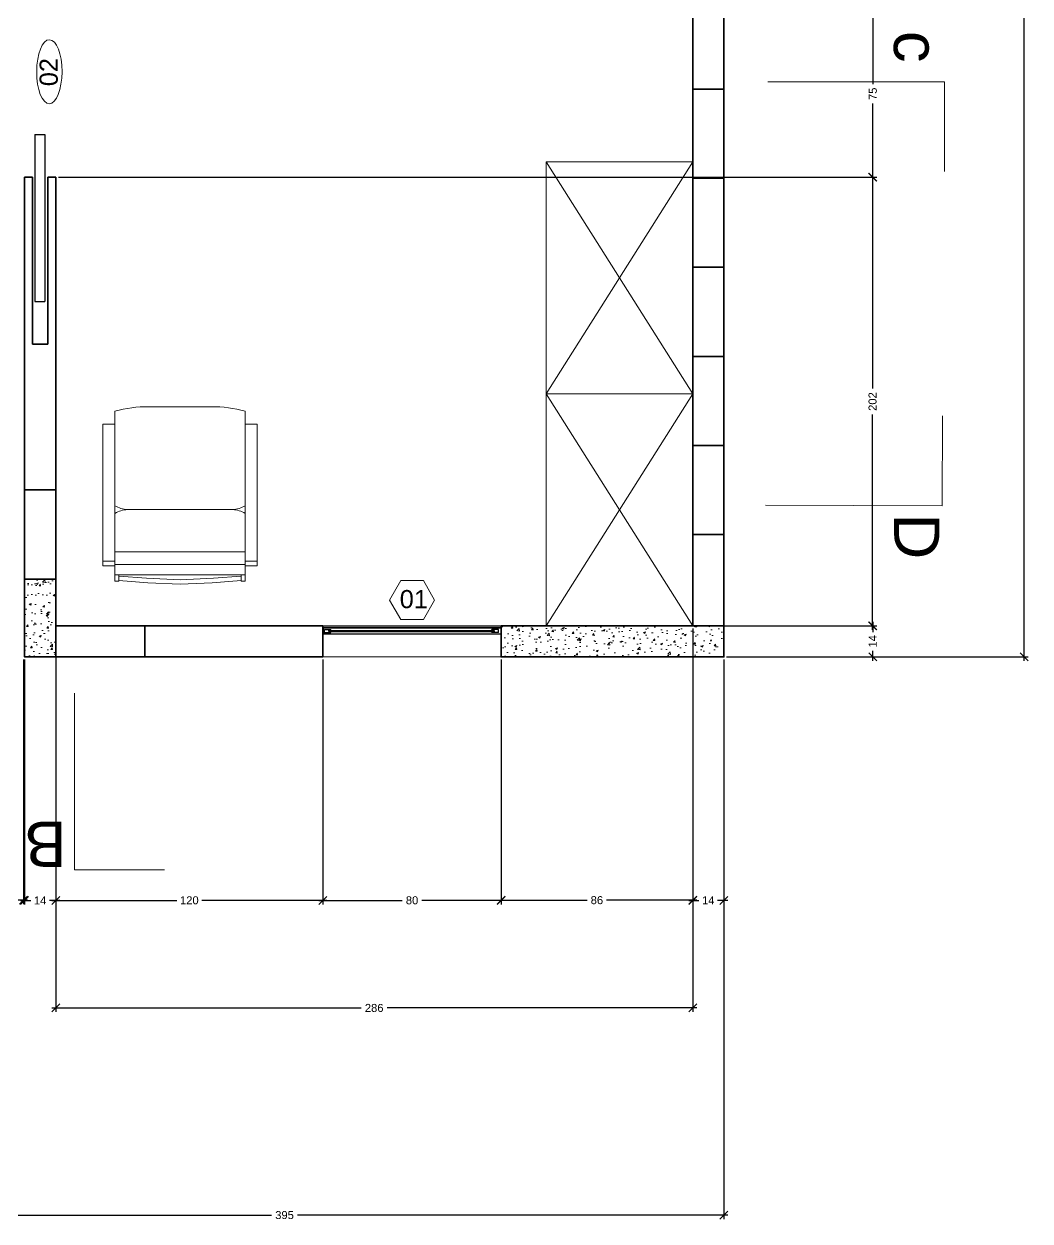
# Model space of a CAD drawing. Header units: inches. Extents: x 2013 to 15569, y -2551 to 2524.
# Drawn here: x 8639 to 9092, y -201 to 337 of the extents above; entities that cross this region are included whole.
import ezdxf

# ---------------------------------------------------------------- set-up
doc = ezdxf.new("R2010")
doc.units = ezdxf.units.IN
doc.header["$MEASUREMENT"] = 0
doc.layers.get('0').update_dxf_attribs({"color": 80, "lineweight": 13})
for name, color, linetype, lineweight in [('A-DOOR-FULL', 90, 'Continuous', 25), ('A-FLOR-PATT', 8, 'Continuous', 18), ('A-FURN', 8, 'Continuous', 18), ('A-GLAZ-FULL', 4, 'Continuous', 25), ('A-WALL-FULL', 7, 'Continuous', 35)]:
    doc.layers.add(name, color=color, linetype=linetype, lineweight=lineweight)
doc.styles.add('ARIAL', font='Arial.ttf')
doc.dimstyles.new('TICK_36', dxfattribs={"dimtxt": 3.6, "dimasz": 3.6, "dimexe": 1.8, "dimexo": 1.2, "dimgap": 1.8, "dimtad": 0, "dimdec": 0, "dimzin": 0, "dimdsep": 46, "dimtxsty": 'ARIAL', "dimblk": 'OBLIQUE', "dimcen": 1.8, "dimdle": 1.8, "dimclrd": 256, "dimclrt": 256, "dimadec": 0, "dimazin": 0, "dimtfac": 1, "dimtdec": 0, "dimtmove": 1, "dimatfit": 3, "dimldrblk": 'OPEN90', "dimfxl": 1, "dimtfill": 1, "dimtolj": 1, "dimtzin": 0, "dimarcsym": 0})

# ---------------------------------------------------------------- blocks, each defined once
blk = doc.blocks.new('porta scorrevole')
at = {"layer": 'A-DOOR-FULL'}
for p, q in [((113.3758, -84.2569), (113.3758, -85.0069)), ((113.3758, -84.2569), (113.4208, -84.2569)), ((113.4208, -84.2569), (113.4208, -85.0069)), ((113.3758, -85.0069), (113.4208, -85.0069))]:
    blk.add_line(p, q, dxfattribs=at)
blk = doc.blocks.new('A$C08E36EE4')
for p, q in [((-27.99, 59.11), (-28.57, 59.11)), ((4.57, 59.11), (5.14, 59.11)), ((-28.57, 55.8), (-11.71, 55.8)), ((5.14, 55.8), (-11.71, 55.8)), ((-25.36, 44.89), (-11.71, 44.89)), ((1.93, 44.89), (-11.71, 44.89)), ((-19.81, 18.25), (-11.55, 18.25)), ((-3.62, 18.25), (-11.88, 18.25))]:
    blk.add_line(p, q)
for points in [[(-28.57, 63.41), (-27.58, 63.41), (-27.58, 61.76), (-28.57, 61.76)], [(5.14, 63.41), (4.15, 63.41), (4.15, 61.76), (5.14, 61.76)], [(-31.71, 22.71), (-28.57, 22.71), (-28.57, 59.44), (-31.71, 59.44)], [(-31.71, 59.44), (-28.57, 59.44), (-28.57, 58.26), (-31.71, 58.26)], [(8.29, 22.71), (5.14, 22.71), (5.14, 59.44), (8.29, 59.44)], [(8.29, 59.44), (5.14, 59.44), (5.14, 58.26), (8.29, 58.26)]]:
    blk.add_lwpolyline(points, close=True)
for points in [[(-27.58, 63.25), (-20.05, 63.87), (-11.71, 64.24)], [(-27.58, 62.09), (-20.42, 62.69), (-11.71, 63.08)], [(4.15, 63.25), (-3.38, 63.87), (-11.71, 64.24)], [(4.15, 62.09), (-3.01, 62.69), (-11.71, 63.08)], [(-28.57, 61.76), (-28.57, 19.4)], [(-11.71, 59.11), (-27.99, 59.11)], [(-27.98, 61.76), (-11.71, 61.76)], [(4.55, 61.76), (-11.71, 61.76)], [(-11.71, 59.11), (4.57, 59.11)], [(5.14, 61.76), (5.14, 19.4)]]:
    blk.add_lwpolyline(points)
for centre, radius, start, end in [((-25.08, 51.44), 6.56, 237.8862, 267.5576), ((-25.08, 38.33), 6.56, 92.4424, 122.1138), ((1.65, 51.44), 6.56, 272.4424, 302.1138), ((1.65, 38.33), 6.56, 57.8862, 87.5576), ((-20.57, 46.26), 28.02, 253.4121, 271.5567), ((-2.86, 46.26), 28.02, 268.4433, 286.5879)]:
    blk.add_arc(centre, radius, start, end)
blk = doc.blocks.new('_Oblique')
at = {"color": 0, "linetype": 'ByBlock', "lineweight": -2}
blk.add_line((-0.5, -0.5), (0.5, 0.5), dxfattribs=at)
blk = doc.blocks.new('*D125')
at = {"layer": 'A-DOOR-FULL', "color": 0, "lineweight": -2, "transparency": 16777216}
for p, q in [((8639.53, 51.34), (8639.53, -58.78)), ((8653.55, 51.34), (8653.55, -58.78))]:
    blk.add_line(p, q, dxfattribs=at)
at = {"layer": 'A-DOOR-FULL', "lineweight": -2, "transparency": 16777216}
for p, q in [((8637.73, -56.98), (8642.34, -56.98)), ((8655.35, -56.98), (8650.74, -56.98))]:
    blk.add_line(p, q, dxfattribs=at)
at = {"layer": 'Defpoints', "color": 0, "transparency": 16777216}
for p in [(8639.53, 52.54), (8653.55, 52.54), (8653.55, -56.98)]:
    blk.add_point(p, dxfattribs=at)
at = {"layer": 'A-DOOR-FULL', "lineweight": -2, "transparency": 16777216, "xscale": 3.6, "yscale": 3.6, "zscale": 3.6, "rotation": 180}
blk.add_blockref('_Oblique', (8639.53, -56.98), dxfattribs=at)
at = {"layer": 'A-DOOR-FULL', "lineweight": -2, "transparency": 16777216, "xscale": 3.6, "yscale": 3.6, "zscale": 3.6}
blk.add_blockref('_Oblique', (8653.55, -56.98), dxfattribs=at)
at = {"layer": 'A-DOOR-FULL', "transparency": 16777216, "insert": (8646.54, -56.98), "char_height": 3.6, "attachment_point": 5, "style": 'ARIAL', "bg_fill": 3, "box_fill_scale": 1.25, "bg_fill_color": 256, "bg_fill_true_color": 13158600, "bg_fill_transparency": 0}
blk.add_mtext('\\A1;14', dxfattribs=at)
blk = doc.blocks.new('_Open90')
at = {"color": 0, "linetype": 'ByBlock', "lineweight": -2}
for p, q in [((0, 0), (-1, 0)), ((-0.5, 0.5), (0, 0)), ((0, 0), (-0.5, -0.5))]:
    blk.add_line(p, q, dxfattribs=at)
blk = doc.blocks.new('*D126')
at = {"layer": 'A-DOOR-FULL', "color": 0, "lineweight": -2, "transparency": 16777216}
for p, q in [((8773.7, 51.34), (8773.7, -58.72)), ((8853.8, 51.34), (8853.8, -58.72))]:
    blk.add_line(p, q, dxfattribs=at)
at = {"layer": 'A-DOOR-FULL', "lineweight": -2, "transparency": 16777216}
for p, q in [((8771.9, -56.92), (8809.37, -56.92)), ((8855.6, -56.92), (8818.12, -56.92))]:
    blk.add_line(p, q, dxfattribs=at)
at = {"layer": 'Defpoints', "color": 0, "transparency": 16777216}
for p in [(8773.7, 52.54), (8853.8, 52.54), (8853.8, -56.92)]:
    blk.add_point(p, dxfattribs=at)
at = {"layer": 'A-DOOR-FULL', "lineweight": -2, "transparency": 16777216, "xscale": 3.6, "yscale": 3.6, "zscale": 3.6, "rotation": 180}
blk.add_blockref('_Oblique', (8773.7, -56.92), dxfattribs=at)
at = {"layer": 'A-DOOR-FULL', "lineweight": -2, "transparency": 16777216, "xscale": 3.6, "yscale": 3.6, "zscale": 3.6}
blk.add_blockref('_Oblique', (8853.8, -56.92), dxfattribs=at)
at = {"layer": 'A-DOOR-FULL', "transparency": 16777216, "insert": (8813.75, -56.92), "char_height": 3.6, "attachment_point": 5, "style": 'ARIAL', "bg_fill": 3, "box_fill_scale": 1.25, "bg_fill_color": 256, "bg_fill_true_color": 13158600, "bg_fill_transparency": 0}
blk.add_mtext('\\A1;80', dxfattribs=at)
blk = doc.blocks.new('*D127')
at = {"layer": 'A-DOOR-FULL', "color": 0, "lineweight": -2, "transparency": 16777216}
for p, q in [((8653.55, 51.34), (8653.55, -58.72)), ((8773.7, 51.34), (8773.7, -58.72))]:
    blk.add_line(p, q, dxfattribs=at)
at = {"layer": 'A-DOOR-FULL', "lineweight": -2, "transparency": 16777216}
for p, q in [((8651.75, -56.92), (8708.02, -56.92)), ((8775.5, -56.92), (8719.22, -56.92))]:
    blk.add_line(p, q, dxfattribs=at)
at = {"layer": 'Defpoints', "color": 0, "transparency": 16777216}
for p in [(8653.55, 52.54), (8773.7, 52.54), (8773.7, -56.92)]:
    blk.add_point(p, dxfattribs=at)
at = {"layer": 'A-DOOR-FULL', "lineweight": -2, "transparency": 16777216, "xscale": 3.6, "yscale": 3.6, "zscale": 3.6, "rotation": 180}
blk.add_blockref('_Oblique', (8653.55, -56.92), dxfattribs=at)
at = {"layer": 'A-DOOR-FULL', "lineweight": -2, "transparency": 16777216, "xscale": 3.6, "yscale": 3.6, "zscale": 3.6}
blk.add_blockref('_Oblique', (8773.7, -56.92), dxfattribs=at)
at = {"layer": 'A-DOOR-FULL', "transparency": 16777216, "insert": (8713.62, -56.92), "char_height": 3.6, "attachment_point": 5, "style": 'ARIAL', "bg_fill": 3, "box_fill_scale": 1.25, "bg_fill_color": 256, "bg_fill_true_color": 13158600, "bg_fill_transparency": 0}
blk.add_mtext('\\A1;120', dxfattribs=at)
blk = doc.blocks.new('*D128')
at = {"layer": 'A-DOOR-FULL', "color": 0, "lineweight": -2, "transparency": 16777216}
for p, q in [((8853.8, 51.34), (8853.8, -58.66)), ((8939.91, 51.34), (8939.91, -58.66))]:
    blk.add_line(p, q, dxfattribs=at)
at = {"layer": 'A-DOOR-FULL', "lineweight": -2, "transparency": 16777216}
for p, q in [((8852, -56.86), (8892.47, -56.86)), ((8941.71, -56.86), (8901.23, -56.86))]:
    blk.add_line(p, q, dxfattribs=at)
at = {"layer": 'Defpoints', "color": 0, "transparency": 16777216}
for p in [(8853.8, 52.54), (8939.91, 52.54), (8939.91, -56.86)]:
    blk.add_point(p, dxfattribs=at)
at = {"layer": 'A-DOOR-FULL', "lineweight": -2, "transparency": 16777216, "xscale": 3.6, "yscale": 3.6, "zscale": 3.6, "rotation": 180}
blk.add_blockref('_Oblique', (8853.8, -56.86), dxfattribs=at)
at = {"layer": 'A-DOOR-FULL', "lineweight": -2, "transparency": 16777216, "xscale": 3.6, "yscale": 3.6, "zscale": 3.6}
blk.add_blockref('_Oblique', (8939.91, -56.86), dxfattribs=at)
at = {"layer": 'A-DOOR-FULL', "transparency": 16777216, "insert": (8896.85, -56.86), "char_height": 3.6, "attachment_point": 5, "style": 'ARIAL', "bg_fill": 3, "box_fill_scale": 1.25, "bg_fill_color": 256, "bg_fill_true_color": 13158600, "bg_fill_transparency": 0}
blk.add_mtext('\\A1;86', dxfattribs=at)
blk = doc.blocks.new('*D129')
at = {"layer": 'A-DOOR-FULL', "color": 0, "lineweight": -2, "transparency": 16777216}
for p, q in [((8939.91, 51.34), (8939.91, -58.72)), ((8953.93, 51.34), (8953.93, -58.72))]:
    blk.add_line(p, q, dxfattribs=at)
at = {"layer": 'A-DOOR-FULL', "lineweight": -2, "transparency": 16777216}
for p, q in [((8938.11, -56.92), (8942.72, -56.92)), ((8955.73, -56.92), (8951.12, -56.92))]:
    blk.add_line(p, q, dxfattribs=at)
at = {"layer": 'Defpoints', "color": 0, "transparency": 16777216}
for p in [(8939.91, 52.54), (8953.93, 52.54), (8953.93, -56.92)]:
    blk.add_point(p, dxfattribs=at)
at = {"layer": 'A-DOOR-FULL', "lineweight": -2, "transparency": 16777216, "xscale": 3.6, "yscale": 3.6, "zscale": 3.6, "rotation": 180}
blk.add_blockref('_Oblique', (8939.91, -56.92), dxfattribs=at)
at = {"layer": 'A-DOOR-FULL', "lineweight": -2, "transparency": 16777216, "xscale": 3.6, "yscale": 3.6, "zscale": 3.6}
blk.add_blockref('_Oblique', (8953.93, -56.92), dxfattribs=at)
at = {"layer": 'A-DOOR-FULL', "transparency": 16777216, "insert": (8946.92, -56.92), "char_height": 3.6, "attachment_point": 5, "style": 'ARIAL', "bg_fill": 3, "box_fill_scale": 1.25, "bg_fill_color": 256, "bg_fill_true_color": 13158600, "bg_fill_transparency": 0}
blk.add_mtext('\\A1;14', dxfattribs=at)
blk = doc.blocks.new('*D130')
at = {"layer": 'A-DOOR-FULL', "color": 0, "lineweight": -2, "transparency": 16777216}
for p, q in [((8653.55, 65.36), (8653.55, -107.13)), ((8939.91, 65.36), (8939.91, -107.13))]:
    blk.add_line(p, q, dxfattribs=at)
at = {"layer": 'A-DOOR-FULL', "lineweight": -2, "transparency": 16777216}
for p, q in [((8651.75, -105.33), (8790.92, -105.33)), ((8941.71, -105.33), (8802.53, -105.33))]:
    blk.add_line(p, q, dxfattribs=at)
at = {"layer": 'Defpoints', "color": 0, "transparency": 16777216}
for p in [(8653.55, 66.56), (8939.91, 66.56), (8653.55, -105.33)]:
    blk.add_point(p, dxfattribs=at)
at = {"layer": 'A-DOOR-FULL', "lineweight": -2, "transparency": 16777216, "xscale": 3.6, "yscale": 3.6, "zscale": 3.6, "rotation": 180}
blk.add_blockref('_Oblique', (8653.55, -105.33), dxfattribs=at)
at = {"layer": 'A-DOOR-FULL', "lineweight": -2, "transparency": 16777216, "xscale": 3.6, "yscale": 3.6, "zscale": 3.6}
blk.add_blockref('_Oblique', (8939.91, -105.33), dxfattribs=at)
at = {"layer": 'A-DOOR-FULL', "transparency": 16777216, "insert": (8796.73, -105.33), "char_height": 3.6, "attachment_point": 5, "style": 'ARIAL', "bg_fill": 3, "box_fill_scale": 1.25, "bg_fill_color": 256, "bg_fill_true_color": 13158600, "bg_fill_transparency": 0}
blk.add_mtext('\\A1;286', dxfattribs=at)
blk = doc.blocks.new('*D131')
at = {"layer": 'A-DOOR-FULL', "color": 0, "lineweight": -2, "transparency": 16777216}
for p, q in [((8558.93, 51.34), (8558.93, -58.71)), ((8639.03, 51.34), (8639.03, -58.71))]:
    blk.add_line(p, q, dxfattribs=at)
at = {"layer": 'A-DOOR-FULL', "lineweight": -2, "transparency": 16777216}
for p, q in [((8557.13, -56.91), (8594.6, -56.91)), ((8640.83, -56.91), (8603.35, -56.91))]:
    blk.add_line(p, q, dxfattribs=at)
at = {"layer": 'Defpoints', "color": 0, "transparency": 16777216}
for p in [(8558.93, 52.54), (8639.03, 52.54), (8558.93, -56.91)]:
    blk.add_point(p, dxfattribs=at)
at = {"layer": 'A-DOOR-FULL', "lineweight": -2, "transparency": 16777216, "xscale": 3.6, "yscale": 3.6, "zscale": 3.6, "rotation": 180}
blk.add_blockref('_Oblique', (8558.93, -56.91), dxfattribs=at)
at = {"layer": 'A-DOOR-FULL', "lineweight": -2, "transparency": 16777216, "xscale": 3.6, "yscale": 3.6, "zscale": 3.6}
blk.add_blockref('_Oblique', (8639.03, -56.91), dxfattribs=at)
at = {"layer": 'A-DOOR-FULL', "transparency": 16777216, "insert": (8598.98, -56.91), "char_height": 3.6, "attachment_point": 5, "style": 'ARIAL', "bg_fill": 3, "box_fill_scale": 1.25, "bg_fill_color": 256, "bg_fill_true_color": 13158600, "bg_fill_transparency": 0}
blk.add_mtext('\\A1;80', dxfattribs=at)
blk = doc.blocks.new('*D135')
at = {"layer": 'A-DOOR-FULL', "color": 0, "lineweight": -2, "transparency": 16777216}
for p, q in [((8558.93, 51.34), (8558.93, -200.28)), ((8953.93, 51.34), (8953.93, -200.28))]:
    blk.add_line(p, q, dxfattribs=at)
at = {"layer": 'A-DOOR-FULL', "lineweight": -2, "transparency": 16777216}
for p, q in [((8557.13, -198.48), (8750.64, -198.48)), ((8955.73, -198.48), (8762.22, -198.48))]:
    blk.add_line(p, q, dxfattribs=at)
at = {"layer": 'Defpoints', "color": 0, "transparency": 16777216}
for p in [(8558.93, 52.54), (8953.93, 52.54), (8953.93, -198.48)]:
    blk.add_point(p, dxfattribs=at)
at = {"layer": 'A-DOOR-FULL', "lineweight": -2, "transparency": 16777216, "xscale": 3.6, "yscale": 3.6, "zscale": 3.6, "rotation": 180}
blk.add_blockref('_Oblique', (8558.93, -198.48), dxfattribs=at)
at = {"layer": 'A-DOOR-FULL', "lineweight": -2, "transparency": 16777216, "xscale": 3.6, "yscale": 3.6, "zscale": 3.6}
blk.add_blockref('_Oblique', (8953.93, -198.48), dxfattribs=at)
at = {"layer": 'A-DOOR-FULL', "transparency": 16777216, "insert": (8756.43, -198.48), "char_height": 3.6, "attachment_point": 5, "style": 'ARIAL', "bg_fill": 3, "box_fill_scale": 1.25, "bg_fill_color": 256, "bg_fill_true_color": 13158600, "bg_fill_transparency": 0}
blk.add_mtext('\\A1;395', dxfattribs=at)
blk = doc.blocks.new('*D136')
at = {"layer": 'A-DOOR-FULL', "color": 0, "lineweight": -2, "transparency": 16777216}
for p, q in [((8955.13, 66.56), (9022.65, 66.56)), ((8955.13, 52.54), (9022.65, 52.54))]:
    blk.add_line(p, q, dxfattribs=at)
at = {"layer": 'A-DOOR-FULL', "lineweight": -2, "transparency": 16777216}
for p, q in [((9020.85, 68.36), (9020.85, 63.75)), ((9020.85, 50.74), (9020.85, 55.35))]:
    blk.add_line(p, q, dxfattribs=at)
at = {"layer": 'Defpoints', "color": 0, "transparency": 16777216}
for p in [(8953.93, 66.56), (9020.85, 66.56), (8953.93, 52.54)]:
    blk.add_point(p, dxfattribs=at)
at = {"layer": 'A-DOOR-FULL', "lineweight": -2, "transparency": 16777216, "xscale": 3.6, "yscale": 3.6, "zscale": 3.6}
for p, rotation in [((9020.85, 66.56), 90), ((9020.85, 52.54), 270)]:
    blk.add_blockref('_Oblique', p, dxfattribs=dict(at, rotation=rotation))
at = {"layer": 'A-DOOR-FULL', "transparency": 16777216, "insert": (9020.85, 59.55), "char_height": 3.6, "attachment_point": 5, "rotation": 90, "style": 'ARIAL', "bg_fill": 3, "box_fill_scale": 1.25, "bg_fill_color": 256, "bg_fill_true_color": 13158600, "bg_fill_transparency": 0}
blk.add_mtext('\\A1;14', dxfattribs=at)
blk = doc.blocks.new('*D137')
at = {"layer": 'A-DOOR-FULL', "lineweight": -2, "transparency": 16777216}
for p, q in [((9020.91, 345.14), (9020.91, 310.17)), ((9020.91, 266.44), (9020.91, 301.41))]:
    blk.add_line(p, q, dxfattribs=at)
at = {"layer": 'A-DOOR-FULL', "color": 0, "lineweight": -2, "transparency": 16777216}
for p, q in [((8654.75, 343.34), (9022.71, 343.34)), ((8654.75, 268.24), (9022.71, 268.24))]:
    blk.add_line(p, q, dxfattribs=at)
at = {"layer": 'Defpoints', "color": 0, "transparency": 16777216}
for p in [(8653.55, 343.34), (9020.91, 343.34), (8653.55, 268.24)]:
    blk.add_point(p, dxfattribs=at)
at = {"layer": 'A-DOOR-FULL', "lineweight": -2, "transparency": 16777216, "xscale": 3.6, "yscale": 3.6, "zscale": 3.6}
for p, rotation in [((9020.91, 343.34), 90), ((9020.91, 268.24), 270)]:
    blk.add_blockref('_Oblique', p, dxfattribs=dict(at, rotation=rotation))
at = {"layer": 'A-DOOR-FULL', "transparency": 16777216, "insert": (9020.91, 305.79), "char_height": 3.6, "attachment_point": 5, "rotation": 90, "style": 'ARIAL', "bg_fill": 3, "box_fill_scale": 1.25, "bg_fill_color": 256, "bg_fill_true_color": 13158600, "bg_fill_transparency": 0}
blk.add_mtext('\\A1;75', dxfattribs=at)
blk = doc.blocks.new('*D138')
at = {"layer": 'A-DOOR-FULL', "lineweight": -2, "transparency": 16777216}
for p, q in [((9020.79, 270.04), (9020.79, 173.19)), ((9020.79, 64.76), (9020.79, 161.61))]:
    blk.add_line(p, q, dxfattribs=at)
at = {"layer": 'A-DOOR-FULL', "color": 0, "lineweight": -2, "transparency": 16777216}
for p, q in [((8654.75, 268.24), (9022.59, 268.24)), ((8654.75, 66.56), (9022.59, 66.56))]:
    blk.add_line(p, q, dxfattribs=at)
at = {"layer": 'Defpoints', "color": 0, "transparency": 16777216}
for p in [(8653.55, 268.24), (9020.79, 268.24), (8653.55, 66.56)]:
    blk.add_point(p, dxfattribs=at)
at = {"layer": 'A-DOOR-FULL', "lineweight": -2, "transparency": 16777216, "xscale": 3.6, "yscale": 3.6, "zscale": 3.6}
for p, rotation in [((9020.79, 268.24), 90), ((9020.79, 66.56), 270)]:
    blk.add_blockref('_Oblique', p, dxfattribs=dict(at, rotation=rotation))
at = {"layer": 'A-DOOR-FULL', "transparency": 16777216, "insert": (9020.79, 167.4), "char_height": 3.6, "attachment_point": 5, "rotation": 90, "style": 'ARIAL', "bg_fill": 3, "box_fill_scale": 1.25, "bg_fill_color": 256, "bg_fill_true_color": 13158600, "bg_fill_transparency": 0}
blk.add_mtext('\\A1;202', dxfattribs=at)
blk = doc.blocks.new('*D144')
at = {"layer": 'A-DOOR-FULL', "lineweight": -2, "transparency": 16777216}
for p, q in [((9088.9, 653.1), (9088.9, 357.7)), ((9088.9, 50.74), (9088.9, 346.14))]:
    blk.add_line(p, q, dxfattribs=at)
at = {"layer": 'A-DOOR-FULL', "color": 0, "lineweight": -2, "transparency": 16777216}
for p, q in [((8955.13, 651.3), (9090.7, 651.3)), ((8955.13, 52.54), (9090.7, 52.54))]:
    blk.add_line(p, q, dxfattribs=at)
at = {"layer": 'Defpoints', "color": 0, "transparency": 16777216}
for p in [(8953.93, 651.3), (8953.93, 52.54), (9088.9, 52.54)]:
    blk.add_point(p, dxfattribs=at)
at = {"layer": 'A-DOOR-FULL', "lineweight": -2, "transparency": 16777216, "xscale": 3.6, "yscale": 3.6, "zscale": 3.6}
for p, rotation in [((9088.9, 651.3), 90), ((9088.9, 52.54), 270)]:
    blk.add_blockref('_Oblique', p, dxfattribs=dict(at, rotation=rotation))
at = {"layer": 'A-DOOR-FULL', "transparency": 16777216, "insert": (9088.9, 351.92), "char_height": 3.6, "attachment_point": 5, "rotation": 90, "style": 'ARIAL', "bg_fill": 3, "box_fill_scale": 1.25, "bg_fill_color": 256, "bg_fill_true_color": 13158600, "bg_fill_transparency": 0}
blk.add_mtext('\\A1;599', dxfattribs=at)

msp = doc.modelspace()

# ---------------------------------------------------------------- hatches: boundary and pattern name
at = {"layer": 'A-FLOR-PATT'}
h = msp.add_hatch(dxfattribs=at)
h.set_pattern_fill('AR-CONC', color=256, scale=0.050063, style=0)
h.set_pattern_definition([(50, (11984.221, 8403.205), (9.120779, -0.7979644), [0.953707, -10.490779]), (355, (11984.221, 8403.205), (-1.764375, 9.56494), [0.762966, -8.392624]), (100.451, (11984.981, 8403.139), (7.356437, 8.766932), [0.810526, -8.915786]), (46.1842, (11984.221, 8405.748), (13.57113, -2.10478), [1.43056, -15.73617]), (96.6356, (11985.352, 8405.573), (11.885256, 12.386957), [1.21579, -13.373679]), (351.184, (11984.22, 8405.748), (11.885275, 12.386936), [1.144449, -12.588935]), (21, (11985.492, 8405.1126), (7.590352, -5.1197566), [0.953707, -10.490779]), (326, (11985.492, 8405.113), (3.094018, 9.221071), [0.762966, -8.392624]), (71.4514, (11986.125, 8404.686), (10.684349, 4.1013344), [0.810526, -8.915786]), (37.5, (11984.2206, 8403.2052), (0.1546259, 4.2331103), [0, -8.2908948, 0, -8.5197845, 0, -8.4244138]), (7.5, (11984.2206, 8403.205), (3.3452176, 5.0153773), [0, -4.8575488, 0, -8.1001534, 0, -3.2108143]), (327.5, (11981.385, 8403.2052), (6.7881223, -0.2868002), [0, -3.179024, 0, -9.918555, 0, -13.1611597]), (317.5, (11980.1133, 8403.205), (7.4158462, 1.272936), [0, -4.1327313, 0, -6.586938, 0, -9.346331])])
h.paths.add_polyline_path([(8653.547, 87.589), (8639.529, 87.589), (8639.529, 52.544), (8653.547, 52.544)])
for points in [[(8775.367, 62.933), (8775.367, 63.183), (8773.949, 63.183), (8773.949, 65.311), (8775.367, 65.311), (8775.367, 65.561), (8773.699, 65.561), (8773.699, 62.933)], [(8852.131, 62.933), (8852.131, 63.183), (8853.55, 63.183), (8853.55, 65.311), (8852.131, 65.311), (8852.131, 65.561), (8853.8, 65.561), (8853.8, 62.933)]]:
    msp.add_hatch(color=256, dxfattribs=at).paths.add_polyline_path(points)
h = msp.add_hatch(dxfattribs=at)
h.set_pattern_fill('AR-CONC', color=256, scale=0.050063, style=0)
h.set_pattern_definition([(50, (12204.4995, 8778.6805), (9.120779, -0.7979644), [0.953707, -10.4907795]), (355, (12204.499, 8778.6805), (-1.764375, 9.56494), [0.762966, -8.392624]), (100.451, (12205.2595, 8778.614), (7.356437, 8.766932), [0.810526, -8.915786]), (46.1842, (12204.5, 8781.224), (13.571131, -2.10478), [1.43056, -15.73617]), (96.6356, (12205.63, 8781.048), (11.885256, 12.386957), [1.21579, -13.373679]), (351.184, (12204.5, 8781.224), (11.885275, 12.386936), [1.144449, -12.588935]), (21, (12205.771, 8780.588), (7.590352, -5.1197566), [0.953707, -10.4907795]), (326, (12205.771, 8780.588), (3.094018, 9.221071), [0.762966, -8.392624]), (71.4514, (12206.404, 8780.161), (10.684349, 4.1013344), [0.810526, -8.915786]), (37.5, (12204.4995, 8778.6805), (0.1546259, 4.2331103), [0, -8.2908948, 0, -8.5197845, 0, -8.4244138]), (7.5, (12204.4995, 8778.6805), (3.3452176, 5.0153773), [0, -4.8575488, 0, -8.1001534, 0, -3.2108143]), (327.5, (12201.6638, 8778.6805), (6.7881223, -0.2868002), [0, -3.179024, 0, -9.918555, 0, -13.1611597]), (317.5, (12200.392, 8778.6805), (7.4158462, 1.272936), [0, -4.1327313, 0, -6.586938, 0, -9.346331])])
h.paths.add_polyline_path([(8853.8, 66.562), (8853.8, 52.544), (8953.927, 52.544), (8953.927, 66.562)])

# ---------------------------------------------------------------- linework, layer by layer
at = {"color": 130}
for points in [[(8973.664, 311.242), (9053.126, 311.242), (9053.126, 270.885)], [(8972.68, 120.761), (9052.141, 120.569), (9052.239, 160.926)], [(8662.036, 36.291), (8662.036, -43.17), (8702.393, -43.17)]]:
    msp.add_lwpolyline(points, dxfattribs=at)
at = {"color": 7}
msp.add_lwpolyline([(8823.887, 78.104), (8818.833, 86.857), (8808.726, 86.857), (8803.672, 78.104), (8808.726, 69.351), (8818.833, 69.351)], close=True, dxfattribs=at)
msp.add_ellipse((8650.697, 315.725), major_axis=(-0.035, -14.408), ratio=0.3954678, dxfattribs=at)
at = {"layer": 'A-FURN'}
for p, q in [((8874.001, 170.893), (8939.909, 275.224)), ((8939.909, 170.893), (8874.001, 275.224)), ((8874.001, 275.224), (8874.001, 170.893)), ((8874.001, 275.224), (8939.909, 275.224)), ((8936.995, 275.224), (8936.995, 275.224)), ((8939.909, 170.893), (8939.909, 275.224)), ((8939.909, 275.224), (8939.909, 275.224)), ((8639.529, 66.562), (8639.529, 257.286)), ((8874.001, 66.562), (8939.909, 170.893)), ((8939.909, 66.562), (8874.001, 170.893)), ((8874.001, 170.893), (8874.001, 66.562)), ((8874.001, 170.893), (8939.909, 170.893)), ((8936.995, 170.893), (8936.995, 170.893)), ((8939.909, 170.893), (8939.909, 170.893)), ((8939.909, 66.562), (8939.909, 170.893)), ((8773.699, 66.562), (8853.8, 66.562)), ((8773.699, 52.544), (8853.8, 52.544))]:
    msp.add_line(p, q, dxfattribs=at)
for points in [[(8939.909, 170.893), (8874.001, 170.893)], [(8939.909, 66.562), (8874.001, 66.562)]]:
    msp.add_lwpolyline(points, dxfattribs=at)
at = {"layer": 'A-GLAZ-FULL'}
for p, q in [((8773.699, 65.561), (8853.8, 65.561)), ((8775.367, 65.561), (8773.699, 65.561)), ((8773.949, 63.183), (8773.949, 65.311)), ((8774.366, 64.914), (8777.287, 64.914)), ((8774.366, 63.579), (8774.366, 64.914)), ((8853.8, 65.561), (8775.367, 65.561)), ((8775.367, 65.311), (8775.367, 65.561)), ((8777.287, 64.497), (8777.287, 64.914)), ((8852.574, 64.914), (8849.654, 64.914)), ((8849.654, 64.497), (8849.654, 64.914)), ((8852.574, 63.579), (8852.574, 64.914)), ((8853.8, 65.561), (8853.8, 62.933)), ((8773.699, 62.933), (8853.8, 62.933)), ((8775.367, 63.183), (8773.949, 63.183)), ((8774.366, 63.579), (8777.287, 63.579)), ((8775.367, 62.933), (8775.367, 63.183)), ((8776.285, 64.497), (8850.655, 64.497)), ((8776.285, 63.996), (8776.285, 64.497)), ((8776.285, 63.996), (8850.655, 63.996)), ((8777.287, 63.579), (8777.287, 63.996)), ((8849.654, 63.579), (8849.654, 63.996)), ((8852.574, 63.579), (8849.654, 63.579)), ((8850.655, 64.497), (8850.655, 63.996))]:
    msp.add_line(p, q, dxfattribs=at)
at = {"layer": 'A-WALL-FULL'}
for p, q in [((8939.909, 307.868), (8939.909, 347.918)), ((8953.927, 347.918), (8953.927, 307.868)), ((8953.927, 307.868), (8939.909, 307.868)), ((8939.909, 307.868), (8953.927, 307.868)), ((8939.909, 267.817), (8939.909, 307.868)), ((8953.927, 307.868), (8953.927, 267.817)), ((8639.529, 220.775), (8639.529, 268.243)), ((8643.101, 268.243), (8639.529, 268.243)), ((8643.101, 268.243), (8643.101, 193.148)), ((8653.547, 268.243), (8649.975, 268.243)), ((8649.975, 268.243), (8649.975, 193.148)), ((8653.547, 220.775), (8653.547, 268.243)), ((8953.927, 267.817), (8939.909, 267.817)), ((8939.909, 267.817), (8953.927, 267.817)), ((8939.909, 227.766), (8939.909, 267.817)), ((8953.927, 267.817), (8953.927, 227.766)), ((8953.927, 227.766), (8939.909, 227.766)), ((8939.909, 227.766), (8953.927, 227.766)), ((8939.909, 187.716), (8939.909, 227.766)), ((8953.927, 227.766), (8953.927, 187.716)), ((8639.529, 200.749), (8639.529, 220.775)), ((8653.547, 220.775), (8653.547, 200.749)), ((8639.529, 127.64), (8639.529, 200.749)), ((8653.547, 200.749), (8653.547, 127.64)), ((8643.101, 193.148), (8649.975, 193.148)), ((8648.54, 193.148), (8644.535, 193.148)), ((8939.909, 187.716), (8953.927, 187.716)), ((8939.909, 147.665), (8939.909, 187.716)), ((8953.927, 187.716), (8939.909, 187.716)), ((8953.927, 187.716), (8953.927, 147.665)), ((8953.927, 147.665), (8939.909, 147.665)), ((8939.909, 147.665), (8953.927, 147.665)), ((8939.909, 107.614), (8939.909, 147.665)), ((8953.927, 147.665), (8953.927, 107.614)), ((8653.547, 127.64), (8639.529, 127.64)), ((8639.529, 127.64), (8653.547, 127.64)), ((8639.529, 87.589), (8639.529, 127.64)), ((8639.529, 127.64), (8653.547, 127.64)), ((8653.547, 127.64), (8639.529, 127.64)), ((8653.547, 127.64), (8653.547, 87.589)), ((8939.909, 107.614), (8953.927, 107.614)), ((8953.927, 107.614), (8939.909, 107.614)), ((8939.909, 107.614), (8939.909, 66.562)), ((8953.927, 107.614), (8953.927, 66.562)), ((8653.547, 87.589), (8639.529, 87.589)), ((8693.597, 66.562), (8653.547, 66.562)), ((8693.597, 66.562), (8693.597, 52.544)), ((8773.699, 66.562), (8693.597, 66.562)), ((8773.699, 66.562), (8773.699, 52.544)), ((8853.8, 66.562), (8853.8, 52.544)), ((8953.927, 66.562), (8939.909, 66.562)), ((8693.597, 52.544), (8653.547, 52.544)), ((8773.699, 52.544), (8693.597, 52.544))]:
    msp.add_line(p, q, dxfattribs=at)
for points in [[(8639.529, 87.589), (8653.547, 87.589), (8653.547, 52.544), (8639.529, 52.544)], [(8853.8, 66.562), (8953.927, 66.562), (8953.927, 52.544), (8853.8, 52.544)]]:
    msp.add_lwpolyline(points, close=True, dxfattribs=at)
msp.add_lwpolyline([(8939.909, 52.544), (8953.927, 52.544)], dxfattribs=at)

# ---------------------------------------------------------------- block references
at = {"layer": 'A-FURN', "xscale": -1.735767722095173, "yscale": 1.735767722095173, "zscale": 1.735767722095173, "rotation": 180}
msp.add_blockref('A$C08E36EE4', (8729.783, 196.711), dxfattribs=at)
at = {"layer": 'A-WALL-FULL', "xscale": 100.1267427124976, "yscale": 100.1267427124976, "zscale": 100.1267427124976}
msp.add_blockref('porta scorrevole', (-2707.829, 8723.846), dxfattribs=at)

# ---------------------------------------------------------------- texts
at = {"color": 130, "style": 'ARIAL'}
for s, rotation, p in [('c', 270, (9030.342, 334.093)), ('D', 269.86164, (9030.496, 117.041)), ('B', 180, (8658.455, -21.533))]:
    msp.add_text(s, height=20.377, rotation=rotation, dxfattribs=at).set_placement(p)
at = {"color": 7, "style": 'ARIAL'}
for s, rotation, p in [('02', 90, (8654.483, 309.205)), ('01', 359.83263, (8808.194, 74.485))]:
    msp.add_text(s, height=8.1603, rotation=rotation, dxfattribs=at).set_placement(p)

# ---------------------------------------------------------------- next in the draw order: dimensions: what is measured, and where the dimension line sits
at = {"layer": 'A-DOOR-FULL'}
dim = msp.add_linear_dim(base=(9020.911, 343.338), p1=(8653.547, 268.243), p2=(8653.547, 343.338), angle=90, dimstyle='TICK_36', dxfattribs=at)
dim.commit()
dim.dimension.update_dxf_attribs({"geometry": '*D137', "text_midpoint": (9020.911, 305.79)})
for base, p1, p2, picture, middle in [((8653.547, -56.975), (8639.529, 52.544), (8653.547, 52.544), '*D125', (8646.538, -56.975)), ((8853.8, -56.915), (8773.699, 52.544), (8853.8, 52.544), '*D126', (8813.749, -56.915))]:
    dim = msp.add_linear_dim(base=base, p1=p1, p2=p2, dimstyle='TICK_36', dxfattribs=at)
    dim.commit()
    dim.dimension.update_dxf_attribs({"geometry": picture, "text_midpoint": middle})

# ---------------------------------------------------------------- next in the draw order: dimensions: what is measured, and where the dimension line sits
for base, p1, p2, picture, middle in [((8558.927, -56.915), (8639.028, 52.544), (8558.927, 52.544), '*D131', (8598.978, -56.915)), ((8773.699, -56.915), (8653.547, 52.544), (8773.699, 52.544), '*D127', (8713.623, -56.915)), ((8939.909, -56.855), (8853.8, 52.544), (8939.909, 52.544), '*D128', (8896.855, -56.855))]:
    dim = msp.add_linear_dim(base=base, p1=p1, p2=p2, dimstyle='TICK_36', dxfattribs=at)
    dim.commit()
    dim.dimension.update_dxf_attribs({"geometry": picture, "text_midpoint": middle})

# ---------------------------------------------------------------- next in the draw order: dimensions: what is measured, and where the dimension line sits
dim = msp.add_linear_dim(base=(8953.927, -56.915), p1=(8939.909, 52.544), p2=(8953.927, 52.544), dimstyle='TICK_36', dxfattribs=at)
dim.commit()
dim.dimension.update_dxf_attribs({"geometry": '*D129', "text_midpoint": (8946.918, -56.915)})

# ---------------------------------------------------------------- next in the draw order: dimensions: what is measured, and where the dimension line sits
dim = msp.add_linear_dim(base=(8653.547, -105.331), p1=(8939.909, 66.562), p2=(8653.547, 66.562), dimstyle='TICK_36', dxfattribs=at)
dim.commit()
dim.dimension.update_dxf_attribs({"geometry": '*D130', "text_midpoint": (8796.728, -105.331)})

# ---------------------------------------------------------------- next in the draw order: dimensions: what is measured, and where the dimension line sits
dim = msp.add_linear_dim(base=(8953.927, -198.478), p1=(8558.927, 52.544), p2=(8953.927, 52.544), dimstyle='TICK_36', dxfattribs=at)
dim.commit()
dim.dimension.update_dxf_attribs({"geometry": '*D135', "text_midpoint": (8756.427, -198.478)})

# ---------------------------------------------------------------- next in the draw order: dimensions: what is measured, and where the dimension line sits
dim = msp.add_linear_dim(base=(9020.851, 66.562), p1=(8953.927, 52.544), p2=(8953.927, 66.562), angle=90, dimstyle='TICK_36', dxfattribs=at)
dim.commit()
dim.dimension.update_dxf_attribs({"geometry": '*D136', "text_midpoint": (9020.851, 59.553)})

# ---------------------------------------------------------------- next in the draw order: dimensions: what is measured, and where the dimension line sits
dim = msp.add_linear_dim(base=(9020.791, 268.243), p1=(8653.547, 66.562), p2=(8653.547, 268.243), angle=90, dimstyle='TICK_36', dxfattribs=at)
dim.commit()
dim.dimension.update_dxf_attribs({"geometry": '*D138', "text_midpoint": (9020.791, 167.403)})

# ---------------------------------------------------------------- next in the draw order: dimensions: what is measured, and where the dimension line sits
dim = msp.add_linear_dim(base=(9088.904, 52.544), p1=(8953.927, 651.302), p2=(8953.927, 52.544), angle=90, dimstyle='TICK_36', dxfattribs=at)
dim.commit()
dim.dimension.update_dxf_attribs({"geometry": '*D144', "text_midpoint": (9088.904, 351.923)})

doc.saveas('drawing.dxf')
